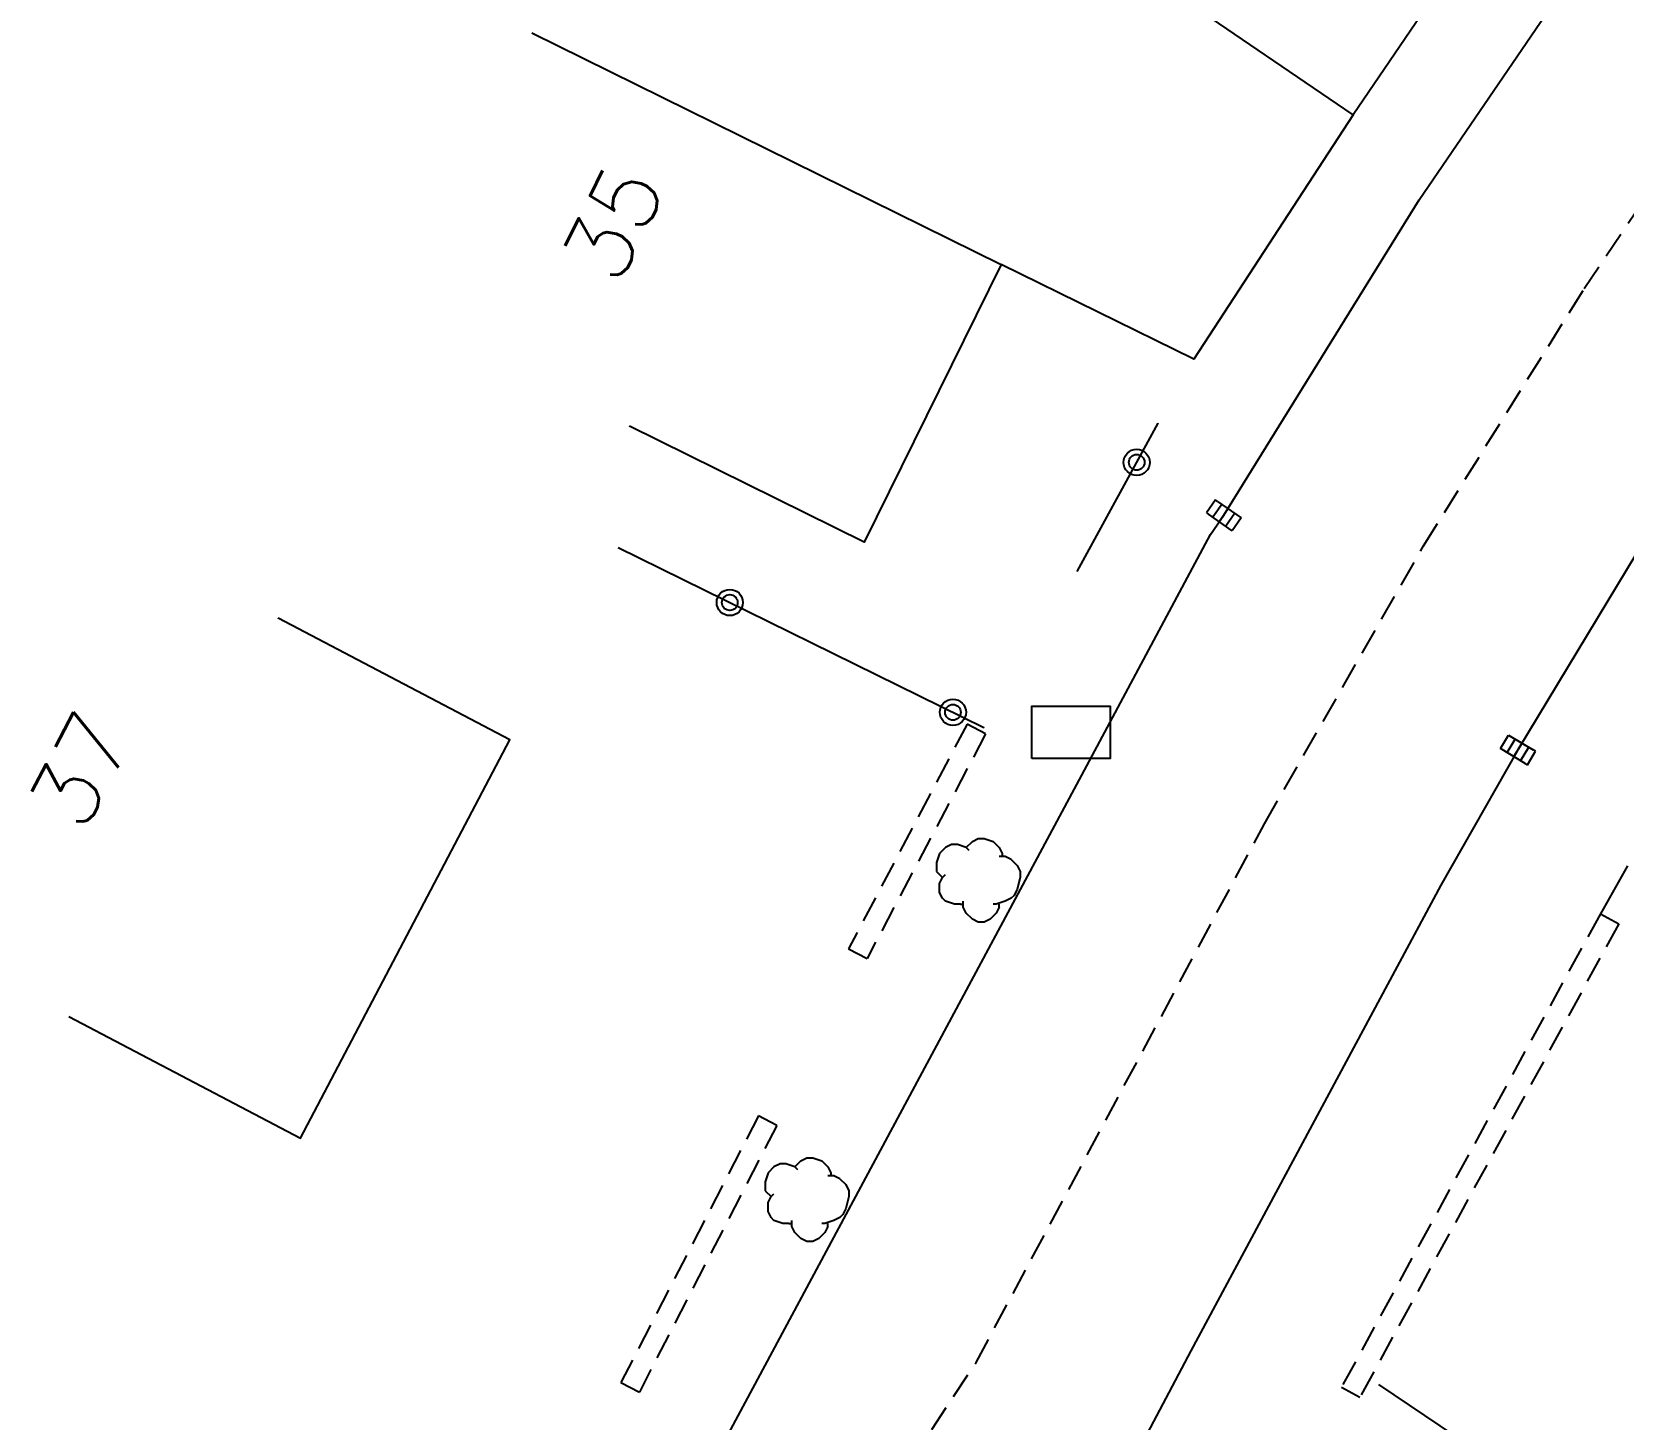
# Model space of a CAD drawing. Header units: millimetres. Extents: x 133000 to 134000, y 143000 to 144000.
# Drawn here: x 133099.66 to 133130.06, y 143470.99 to 143497.49 of the extents above; entities that cross this region are included whole.
import ezdxf
from ezdxf.enums import TextEntityAlignment as Align

# ---------------------------------------------------------------- set-up
doc = ezdxf.new("R2010")
doc.units = ezdxf.units.MM
doc.linetypes.add('DASHED', pattern=[0.75, 0.5, -0.25])
doc.layers.get('0').update_dxf_attribs({"linetype": 'CONTINUOUS'})
for name, color, linetype in [('W0001', 6, 'DASHED'), ('W0008', 7, 'CONTINUOUS'), ('W0100', 7, 'CONTINUOUS'), ('W0105', 7, 'CONTINUOUS'), ('W0112', 1, 'DASHED'), ('W0300', 7, 'CONTINUOUS'), ('W0322', 7, 'CONTINUOUS'), ('W0400', 7, 'CONTINUOUS'), ('W0991', 7, 'CONTINUOUS'), ('W1102', 7, 'CONTINUOUS'), ('W1471', 7, 'CONTINUOUS')]:
    doc.layers.add(name, color=color, linetype=linetype)
doc.styles.get("Standard").update_dxf_attribs({"font": 'romans.shx', "width": 0.85})

# ---------------------------------------------------------------- blocks, each defined once
blk = doc.blocks.new('T1471')
at = {"color": 0, "linetype": 'Continuous', "flags": 128}
blk.add_lwpolyline([(-0.75, -0.5), (-0.75, 0.5), (0.75, 0.5), (0.75, -0.5), (-0.75, -0.5)], dxfattribs=at)
blk = doc.blocks.new('T400')
for p, q in [((-0.15, 0.3), (0.15, 0.3)), ((-0.15, -0.25), (-0.15, 0.3)), ((-0.15, 0.15), (0.15, 0.15)), ((-0.15, 0), (0.15, 0)), ((0.15, 0.3), (0.15, -0.25)), ((-0.15, -0.15), (0.15, -0.15)), ((-0.15, -0.25), (-0.15, -0.3)), ((-0.15, -0.3), (0.15, -0.3)), ((0.15, -0.3), (0.15, -0.25))]:
    blk.add_line(p, q)
blk = doc.blocks.new('T300')
for p, q in [((-0.686, 0.629), (-0.8, 0.514)), ((-0.571, 0.686), (-0.686, 0.629)), ((-0.457, 0.686), (-0.571, 0.686)), ((-0.286, 0.629), (-0.457, 0.686)), ((-0.286, 0.629), (-0.171, 0.743)), ((-0.229, 0.571), (-0.286, 0.629)), ((-0.171, 0.743), (-0.057, 0.8)), ((-0.057, 0.8), (0.057, 0.8)), ((0.057, 0.8), (0.229, 0.743)), ((0.229, 0.743), (0.343, 0.629)), ((0.343, 0.629), (0.4, 0.514)), ((-0.8, 0.514), (-0.857, 0.343)), ((-0.857, 0.343), (-0.857, 0.171)), ((0.457, 0.457), (0.343, 0.457)), ((0.4, 0.514), (0.4, 0.457)), ((0.571, 0.4), (0.457, 0.457)), ((0.571, 0.4), (0.686, 0.286)), ((-0.857, 0.171), (-0.743, 0.057)), ((-0.8, -0.057), (-0.743, 0.057)), ((-0.743, 0.057), (-0.686, 0.114)), ((0.686, 0.286), (0.743, 0.171)), ((0.743, 0.057), (0.686, -0.171)), ((0.743, 0.171), (0.743, 0.057)), ((-0.8, -0.171), (-0.8, -0.057)), ((-0.8, -0.229), (-0.8, -0.171)), ((-0.743, -0.343), (-0.8, -0.229)), ((0.629, -0.286), (0.571, -0.343)), ((0.686, -0.171), (0.629, -0.286)), ((-0.686, -0.4), (-0.743, -0.343)), ((-0.514, -0.457), (-0.686, -0.4)), ((-0.4, -0.457), (-0.514, -0.457)), ((-0.4, -0.457), (-0.343, -0.457)), ((-0.343, -0.457), (-0.343, -0.4)), ((-0.343, -0.514), (-0.343, -0.457)), ((-0.286, -0.629), (-0.343, -0.514)), ((0.286, -0.457), (0.229, -0.457)), ((0.457, -0.4), (0.286, -0.457)), ((0.343, -0.514), (0.286, -0.629)), ((0.343, -0.514), (0.343, -0.457)), ((0.571, -0.343), (0.457, -0.4)), ((-0.171, -0.743), (-0.286, -0.629)), ((-0.057, -0.8), (-0.171, -0.743)), ((0.057, -0.8), (-0.057, -0.8)), ((0.171, -0.743), (0.057, -0.8)), ((0.229, -0.686), (0.171, -0.743)), ((0.286, -0.629), (0.229, -0.686))]:
    blk.add_line(p, q)
blk = doc.blocks.new('t322o')
at = {"color": 0, "linetype": 'Continuous'}
for radius in [0.25, 0.15]:
    blk.add_circle((0, 0), radius, dxfattribs=at)

msp = doc.modelspace()

# ---------------------------------------------------------------- linework, layer by layer
at = {"layer": 'W0001'}
msp.add_lwpolyline([(133111.534, 143462.052), (133113.54, 143465.792), (133117.696, 143472.072), (133123.208, 143482.365), (133126.246, 143487.671), (133129.316, 143492.589), (133135.32, 143501.494), (133147.404, 143519.248), (133157.582, 143534.184), (133160.422, 143540.286), (133168.369, 143552.074), (133169.961, 143554.179), (133172.778, 143557.626), (133175.368, 143559.968), (133178.34, 143561.918), (133181.278, 143562.732), (133192.008, 143564.852), (133212.772, 143568.781)], dxfattribs=at)
at = {"layer": 'W0008'}
for points in [[(133111.746, 143468.434), (133119.715, 143483.294), (133122.174, 143487.889), (133122.428, 143488.255), (133126.163, 143494.28), (133130.437, 143500.552), (133133.556, 143505.169), (133143.278, 143519.411), (133146.691, 143524.457), (133153.071, 143533.837), (133156.508, 143538.838), (133157.799, 143540.742), (133159.433, 143543.131), (133162.978, 143548.452), (133165.1, 143551.54), (133166.502, 143553.603), (133168.723, 143556.841), (133170.991, 143559.876), (133173.04, 143561.877), (133176.231, 143564.064), (133178.749, 143565.119), (133183.306, 143565.985), (133193.897, 143567.757), (133212.34, 143570.727)], [(133180.215, 143559.529), (133179.519, 143559.384), (133176.914, 143557.523), (133174.845, 143555.81), (133173.708, 143554.637), (133170.23, 143550.6), (133162.543, 143539.257), (133162.328, 143537.982), (133161.988, 143535.96), (133161.429, 143533.816), (133160.909, 143532.835), (133160.13, 143531.65), (133151.6, 143519.178), (133139.476, 143501.353), (133133.97, 143493.256), (133130.318, 143487.541), (133128.048, 143483.774), (133126.572, 143481.193), (133121.801, 143472.296), (133116.374, 143462.025), (133115.602, 143460.551), (133115.452, 143460.266)]]:
    msp.add_lwpolyline(points, dxfattribs=at)
at = {"layer": 'W0100'}
for points in [[(133127.882, 143500.284), (133124.903, 143495.905), (133121.858, 143491.234), (133118.178, 143493.047), (133115.561, 143487.743), (133111.077, 143489.955), (133111.077, 143489.955), (133111.077, 143489.955), (133111.077, 143489.955), (133111.077, 143489.955), (133111.077, 143489.955), (133111.077, 143489.955), (133111.077, 143489.955), (133111.077, 143489.955), (133111.077, 143489.955), (133111.077, 143489.955), (133111.077, 143489.955), (133111.077, 143489.955), (133111.077, 143489.955), (133111.077, 143489.955), (133111.077, 143489.955), (133111.077, 143489.955), (133111.077, 143489.955), (133111.077, 143489.955), (133111.077, 143489.955), (133111.077, 143489.955), (133111.077, 143489.955), (133111.077, 143489.955), (133111.077, 143489.955), (133111.077, 143489.955), (133111.077, 143489.955), (133111.077, 143489.955), (133111.077, 143489.955), (133111.077, 143489.955), (133111.077, 143489.955), (133111.077, 143489.955), (133111.077, 143489.955), (133111.077, 143489.955), (133111.077, 143489.955), (133111.077, 143489.955), (133111.077, 143489.955), (133111.077, 143489.955), (133111.077, 143489.955), (133111.077, 143489.955), (133111.077, 143489.955), (133111.077, 143489.955), (133111.077, 143489.955), (133111.077, 143489.955), (133111.077, 143489.955), (133111.077, 143489.955), (133111.077, 143489.955), (133111.077, 143489.955), (133111.077, 143489.955), (133111.077, 143489.955), (133111.077, 143489.955), (133111.077, 143489.955), (133111.077, 143489.955), (133111.077, 143489.955), (133111.077, 143489.955), (133111.077, 143489.955), (133111.077, 143489.955), (133111.077, 143489.955), (133111.077, 143489.955), (133111.077, 143489.955), (133111.077, 143489.955), (133111.077, 143489.955), (133111.077, 143489.955), (133111.077, 143489.955), (133111.077, 143489.955), (133111.077, 143489.955), (133111.077, 143489.955), (133111.077, 143489.955), (133111.077, 143489.955), (133111.077, 143489.955), (133111.077, 143489.955), (133111.077, 143489.955), (133111.077, 143489.955), (133111.077, 143489.955), (133111.077, 143489.955), (133111.077, 143489.955), (133111.077, 143489.955), (133111.077, 143489.955), (133111.077, 143489.955), (133111.077, 143489.955), (133111.077, 143489.955), (133111.077, 143489.955), (133111.077, 143489.955), (133111.077, 143489.955), (133111.077, 143489.955), (133111.077, 143489.955), (133111.077, 143489.955), (133111.077, 143489.955), (133111.077, 143489.955), (133111.077, 143489.955), (133111.077, 143489.955), (133111.077, 143489.955), (133111.077, 143489.955), (133111.077, 143489.955), (133111.077, 143489.955), (133111.077, 143489.955), (133111.077, 143489.955), (133111.077, 143489.955), (133111.077, 143489.955), (133111.077, 143489.955), (133111.077, 143489.955), (133111.077, 143489.955), (133111.077, 143489.955), (133111.077, 143489.955), (133111.077, 143489.955), (133111.077, 143489.955), (133111.077, 143489.955), (133111.077, 143489.955), (133111.077, 143489.955), (133111.077, 143489.955), (133111.077, 143489.955), (133111.077, 143489.955), (133111.077, 143489.955)], [(133100.365, 143478.684), (133104.79, 143476.356), (133108.792, 143483.965), (133104.367, 143486.293), (133104.367, 143486.293), (133104.367, 143486.293), (133104.367, 143486.293), (133104.367, 143486.293), (133104.367, 143486.293), (133104.367, 143486.293), (133104.367, 143486.293), (133104.367, 143486.293), (133104.367, 143486.293), (133104.367, 143486.293), (133104.367, 143486.293), (133104.367, 143486.293), (133104.367, 143486.293), (133104.367, 143486.293), (133104.367, 143486.293), (133104.367, 143486.293), (133104.367, 143486.293), (133104.367, 143486.293), (133104.367, 143486.293), (133104.367, 143486.293), (133104.367, 143486.293), (133104.367, 143486.293), (133104.367, 143486.293), (133104.367, 143486.293), (133104.367, 143486.293), (133104.367, 143486.293), (133104.367, 143486.293), (133104.367, 143486.293), (133104.367, 143486.293), (133104.367, 143486.293), (133104.367, 143486.293), (133104.367, 143486.293), (133104.367, 143486.293), (133104.367, 143486.293), (133104.367, 143486.293), (133104.367, 143486.293), (133104.367, 143486.293), (133104.367, 143486.293), (133104.367, 143486.293), (133104.367, 143486.293), (133104.367, 143486.293), (133104.367, 143486.293), (133104.367, 143486.293), (133104.367, 143486.293), (133104.367, 143486.293), (133104.367, 143486.293), (133104.367, 143486.293), (133104.367, 143486.293), (133104.367, 143486.293), (133104.367, 143486.293), (133104.367, 143486.293), (133104.367, 143486.293), (133104.367, 143486.293), (133104.367, 143486.293), (133104.367, 143486.293), (133104.367, 143486.293), (133104.367, 143486.293), (133104.367, 143486.293), (133104.367, 143486.293), (133104.367, 143486.293), (133104.367, 143486.293), (133104.367, 143486.293), (133104.367, 143486.293), (133104.367, 143486.293), (133104.367, 143486.293), (133104.367, 143486.293), (133104.367, 143486.293), (133104.367, 143486.293), (133104.367, 143486.293), (133104.367, 143486.293), (133104.367, 143486.293), (133104.367, 143486.293), (133104.367, 143486.293), (133104.367, 143486.293), (133104.367, 143486.293), (133104.367, 143486.293), (133104.367, 143486.293), (133104.367, 143486.293), (133104.367, 143486.293), (133104.367, 143486.293), (133104.367, 143486.293), (133104.367, 143486.293), (133104.367, 143486.293), (133104.367, 143486.293), (133104.367, 143486.293), (133104.367, 143486.293), (133104.367, 143486.293), (133104.367, 143486.293), (133104.367, 143486.293), (133104.367, 143486.293), (133104.367, 143486.293), (133104.367, 143486.293), (133104.367, 143486.293), (133104.367, 143486.293), (133104.367, 143486.293), (133104.367, 143486.293), (133104.367, 143486.293), (133104.367, 143486.293), (133104.367, 143486.293), (133104.367, 143486.293), (133104.367, 143486.293), (133104.367, 143486.293), (133104.367, 143486.293), (133104.367, 143486.293), (133104.367, 143486.293), (133104.367, 143486.293), (133104.367, 143486.293), (133104.367, 143486.293), (133104.367, 143486.293), (133104.367, 143486.293), (133104.367, 143486.293), (133104.367, 143486.293), (133104.367, 143486.293), (133104.367, 143486.293), (133104.367, 143486.293), (133104.367, 143486.293)]]:
    msp.add_lwpolyline(points, dxfattribs=at)
at = {"layer": 'W0105'}
msp.add_line((133130.143, 143481.56), (133129.622, 143480.643), dxfattribs=at)
at = {"layer": 'W0112'}
for points in [[(133117.879, 143484.079), (133117.525, 143484.266), (133115.259, 143479.976), (133115.613, 143479.789), (133115.613, 143479.789), (133115.613, 143479.789), (133115.613, 143479.789), (133115.613, 143479.789), (133115.613, 143479.789), (133115.613, 143479.789), (133115.613, 143479.789), (133115.613, 143479.789), (133115.613, 143479.789), (133115.613, 143479.789), (133115.613, 143479.789), (133115.613, 143479.789), (133115.613, 143479.789), (133115.613, 143479.789), (133115.613, 143479.789), (133115.613, 143479.789), (133115.613, 143479.789), (133115.613, 143479.789), (133115.613, 143479.789), (133115.613, 143479.789), (133115.613, 143479.789), (133115.613, 143479.789), (133115.613, 143479.789), (133115.613, 143479.789), (133115.613, 143479.789), (133115.613, 143479.789), (133115.613, 143479.789), (133115.613, 143479.789), (133115.613, 143479.789), (133115.613, 143479.789), (133115.613, 143479.789), (133115.613, 143479.789), (133115.613, 143479.789), (133115.613, 143479.789), (133115.613, 143479.789), (133115.613, 143479.789), (133115.613, 143479.789), (133115.613, 143479.789), (133115.613, 143479.789), (133115.613, 143479.789), (133115.613, 143479.789), (133115.613, 143479.789), (133115.613, 143479.789), (133115.613, 143479.789), (133115.613, 143479.789), (133115.613, 143479.789), (133115.613, 143479.789), (133115.613, 143479.789), (133115.613, 143479.789), (133115.613, 143479.789), (133115.613, 143479.789), (133115.613, 143479.789), (133115.613, 143479.789), (133115.613, 143479.789), (133115.613, 143479.789), (133115.613, 143479.789), (133115.613, 143479.789), (133115.613, 143479.789), (133115.613, 143479.789), (133115.613, 143479.789), (133115.613, 143479.789), (133115.613, 143479.789), (133115.613, 143479.789), (133115.613, 143479.789), (133115.613, 143479.789), (133115.613, 143479.789), (133115.613, 143479.789), (133115.613, 143479.789), (133115.613, 143479.789), (133115.613, 143479.789), (133115.613, 143479.789), (133115.613, 143479.789), (133115.613, 143479.789), (133115.613, 143479.789), (133115.613, 143479.789), (133115.613, 143479.789), (133115.613, 143479.789), (133115.613, 143479.789), (133115.613, 143479.789), (133115.613, 143479.789), (133115.613, 143479.789), (133115.613, 143479.789), (133115.613, 143479.789), (133115.613, 143479.789), (133115.613, 143479.789), (133115.613, 143479.789), (133115.613, 143479.789), (133115.613, 143479.789), (133115.613, 143479.789), (133115.613, 143479.789), (133115.613, 143479.789), (133115.613, 143479.789), (133115.613, 143479.789), (133115.613, 143479.789), (133115.613, 143479.789), (133115.613, 143479.789), (133115.613, 143479.789), (133115.613, 143479.789), (133115.613, 143479.789), (133115.613, 143479.789), (133115.613, 143479.789), (133115.613, 143479.789), (133115.613, 143479.789), (133115.613, 143479.789), (133115.613, 143479.789), (133115.613, 143479.789), (133115.613, 143479.789), (133115.613, 143479.789), (133115.613, 143479.789), (133115.613, 143479.789), (133115.613, 143479.789), (133115.613, 143479.789), (133115.613, 143479.789), (133115.613, 143479.789), (133115.613, 143479.789), (133115.613, 143479.789)], [(133117.879, 143484.079), (133115.613, 143479.789), (133115.613, 143479.789), (133115.613, 143479.789), (133115.613, 143479.789), (133115.613, 143479.789), (133115.613, 143479.789), (133115.613, 143479.789), (133115.613, 143479.789), (133115.613, 143479.789), (133115.613, 143479.789), (133115.613, 143479.789), (133115.613, 143479.789), (133115.613, 143479.789), (133115.613, 143479.789), (133115.613, 143479.789), (133115.613, 143479.789), (133115.613, 143479.789), (133115.613, 143479.789), (133115.613, 143479.789), (133115.613, 143479.789), (133115.613, 143479.789), (133115.613, 143479.789), (133115.613, 143479.789), (133115.613, 143479.789), (133115.613, 143479.789), (133115.613, 143479.789), (133115.613, 143479.789), (133115.613, 143479.789), (133115.613, 143479.789), (133115.613, 143479.789), (133115.613, 143479.789), (133115.613, 143479.789), (133115.613, 143479.789), (133115.613, 143479.789), (133115.613, 143479.789), (133115.613, 143479.789), (133115.613, 143479.789), (133115.613, 143479.789), (133115.613, 143479.789), (133115.613, 143479.789), (133115.613, 143479.789), (133115.613, 143479.789), (133115.613, 143479.789), (133115.613, 143479.789), (133115.613, 143479.789), (133115.613, 143479.789), (133115.613, 143479.789), (133115.613, 143479.789), (133115.613, 143479.789), (133115.613, 143479.789), (133115.613, 143479.789), (133115.613, 143479.789), (133115.613, 143479.789), (133115.613, 143479.789), (133115.613, 143479.789), (133115.613, 143479.789), (133115.613, 143479.789), (133115.613, 143479.789), (133115.613, 143479.789), (133115.613, 143479.789), (133115.613, 143479.789), (133115.613, 143479.789), (133115.613, 143479.789), (133115.613, 143479.789), (133115.613, 143479.789), (133115.613, 143479.789), (133115.613, 143479.789), (133115.613, 143479.789), (133115.613, 143479.789), (133115.613, 143479.789), (133115.613, 143479.789), (133115.613, 143479.789), (133115.613, 143479.789), (133115.613, 143479.789), (133115.613, 143479.789), (133115.613, 143479.789), (133115.613, 143479.789), (133115.613, 143479.789), (133115.613, 143479.789), (133115.613, 143479.789), (133115.613, 143479.789), (133115.613, 143479.789), (133115.613, 143479.789), (133115.613, 143479.789), (133115.613, 143479.789), (133115.613, 143479.789), (133115.613, 143479.789), (133115.613, 143479.789), (133115.613, 143479.789), (133115.613, 143479.789), (133115.613, 143479.789), (133115.613, 143479.789), (133115.613, 143479.789), (133115.613, 143479.789), (133115.613, 143479.789), (133115.613, 143479.789), (133115.613, 143479.789), (133115.613, 143479.789), (133115.613, 143479.789), (133115.613, 143479.789), (133115.613, 143479.789), (133115.613, 143479.789), (133115.613, 143479.789), (133115.613, 143479.789), (133115.613, 143479.789), (133115.613, 143479.789), (133115.613, 143479.789), (133115.613, 143479.789), (133115.613, 143479.789), (133115.613, 143479.789), (133115.613, 143479.789), (133115.613, 143479.789), (133115.613, 143479.789), (133115.613, 143479.789), (133115.613, 143479.789), (133115.613, 143479.789), (133115.613, 143479.789), (133115.613, 143479.789), (133115.613, 143479.789)], [(133129.622, 143480.643), (133124.674, 143471.598), (133124.674, 143471.598), (133124.674, 143471.598), (133124.674, 143471.598), (133124.674, 143471.598), (133124.674, 143471.598), (133124.674, 143471.598), (133124.674, 143471.598), (133124.674, 143471.598), (133124.674, 143471.598), (133124.674, 143471.598), (133124.674, 143471.598), (133124.674, 143471.598), (133124.674, 143471.598), (133124.674, 143471.598), (133124.674, 143471.598), (133124.674, 143471.598), (133124.674, 143471.598), (133124.674, 143471.598), (133124.674, 143471.598), (133124.674, 143471.598), (133124.674, 143471.598), (133124.674, 143471.598), (133124.674, 143471.598), (133124.674, 143471.598), (133124.674, 143471.598), (133124.674, 143471.598), (133124.674, 143471.598), (133124.674, 143471.598), (133124.674, 143471.598), (133124.674, 143471.598), (133124.674, 143471.598), (133124.674, 143471.598), (133124.674, 143471.598), (133124.674, 143471.598), (133124.674, 143471.598), (133124.674, 143471.598), (133124.674, 143471.598), (133124.674, 143471.598), (133124.674, 143471.598), (133124.674, 143471.598), (133124.674, 143471.598), (133124.674, 143471.598), (133124.674, 143471.598), (133124.674, 143471.598), (133124.674, 143471.598), (133124.674, 143471.598), (133124.674, 143471.598), (133124.674, 143471.598), (133124.674, 143471.598), (133124.674, 143471.598), (133124.674, 143471.598), (133124.674, 143471.598), (133124.674, 143471.598), (133124.674, 143471.598), (133124.674, 143471.598), (133124.674, 143471.598), (133124.674, 143471.598), (133124.674, 143471.598), (133124.674, 143471.598), (133124.674, 143471.598), (133124.674, 143471.598), (133124.674, 143471.598), (133124.674, 143471.598), (133124.674, 143471.598), (133124.674, 143471.598), (133124.674, 143471.598), (133124.674, 143471.598), (133124.674, 143471.598), (133124.674, 143471.598), (133124.674, 143471.598), (133124.674, 143471.598), (133124.674, 143471.598), (133124.674, 143471.598), (133124.674, 143471.598), (133124.674, 143471.598), (133124.674, 143471.598), (133124.674, 143471.598), (133124.674, 143471.598), (133124.674, 143471.598), (133124.674, 143471.598), (133124.674, 143471.598), (133124.674, 143471.598), (133124.674, 143471.598), (133124.674, 143471.598), (133124.674, 143471.598), (133124.674, 143471.598), (133124.674, 143471.598), (133124.674, 143471.598), (133124.674, 143471.598), (133124.674, 143471.598), (133124.674, 143471.598), (133124.674, 143471.598), (133124.674, 143471.598), (133124.674, 143471.598), (133124.674, 143471.598), (133124.674, 143471.598), (133124.674, 143471.598), (133124.674, 143471.598), (133124.674, 143471.598), (133124.674, 143471.598), (133124.674, 143471.598), (133124.674, 143471.598), (133124.674, 143471.598), (133124.674, 143471.598), (133124.674, 143471.598), (133124.674, 143471.598), (133124.674, 143471.598), (133124.674, 143471.598), (133124.674, 143471.598), (133124.674, 143471.598), (133124.674, 143471.598), (133124.674, 143471.598), (133124.674, 143471.598), (133124.674, 143471.598), (133124.674, 143471.598), (133124.674, 143471.598), (133124.674, 143471.598), (133124.674, 143471.598)], [(133129.622, 143480.643), (133129.973, 143480.451), (133125.025, 143471.406), (133124.674, 143471.598), (133124.674, 143471.598), (133124.674, 143471.598), (133124.674, 143471.598), (133124.674, 143471.598), (133124.674, 143471.598), (133124.674, 143471.598), (133124.674, 143471.598), (133124.674, 143471.598), (133124.674, 143471.598), (133124.674, 143471.598), (133124.674, 143471.598), (133124.674, 143471.598), (133124.674, 143471.598), (133124.674, 143471.598), (133124.674, 143471.598), (133124.674, 143471.598), (133124.674, 143471.598), (133124.674, 143471.598), (133124.674, 143471.598), (133124.674, 143471.598), (133124.674, 143471.598), (133124.674, 143471.598), (133124.674, 143471.598), (133124.674, 143471.598), (133124.674, 143471.598), (133124.674, 143471.598), (133124.674, 143471.598), (133124.674, 143471.598), (133124.674, 143471.598), (133124.674, 143471.598), (133124.674, 143471.598), (133124.674, 143471.598), (133124.674, 143471.598), (133124.674, 143471.598), (133124.674, 143471.598), (133124.674, 143471.598), (133124.674, 143471.598), (133124.674, 143471.598), (133124.674, 143471.598), (133124.674, 143471.598), (133124.674, 143471.598), (133124.674, 143471.598), (133124.674, 143471.598), (133124.674, 143471.598), (133124.674, 143471.598), (133124.674, 143471.598), (133124.674, 143471.598), (133124.674, 143471.598), (133124.674, 143471.598), (133124.674, 143471.598), (133124.674, 143471.598), (133124.674, 143471.598), (133124.674, 143471.598), (133124.674, 143471.598), (133124.674, 143471.598), (133124.674, 143471.598), (133124.674, 143471.598), (133124.674, 143471.598), (133124.674, 143471.598), (133124.674, 143471.598), (133124.674, 143471.598), (133124.674, 143471.598), (133124.674, 143471.598), (133124.674, 143471.598), (133124.674, 143471.598), (133124.674, 143471.598), (133124.674, 143471.598), (133124.674, 143471.598), (133124.674, 143471.598), (133124.674, 143471.598), (133124.674, 143471.598), (133124.674, 143471.598), (133124.674, 143471.598), (133124.674, 143471.598), (133124.674, 143471.598), (133124.674, 143471.598), (133124.674, 143471.598), (133124.674, 143471.598), (133124.674, 143471.598), (133124.674, 143471.598), (133124.674, 143471.598), (133124.674, 143471.598), (133124.674, 143471.598), (133124.674, 143471.598), (133124.674, 143471.598), (133124.674, 143471.598), (133124.674, 143471.598), (133124.674, 143471.598), (133124.674, 143471.598), (133124.674, 143471.598), (133124.674, 143471.598), (133124.674, 143471.598), (133124.674, 143471.598), (133124.674, 143471.598), (133124.674, 143471.598), (133124.674, 143471.598), (133124.674, 143471.598), (133124.674, 143471.598), (133124.674, 143471.598), (133124.674, 143471.598), (133124.674, 143471.598), (133124.674, 143471.598), (133124.674, 143471.598), (133124.674, 143471.598), (133124.674, 143471.598), (133124.674, 143471.598), (133124.674, 143471.598), (133124.674, 143471.598), (133124.674, 143471.598), (133124.674, 143471.598), (133124.674, 143471.598), (133124.674, 143471.598), (133124.674, 143471.598), (133124.674, 143471.598), (133124.674, 143471.598), (133124.674, 143471.598)], [(133113.893, 143476.603), (133113.538, 143476.786), (133110.909, 143471.69), (133111.264, 143471.507), (133111.264, 143471.507), (133111.264, 143471.507), (133111.264, 143471.507), (133111.264, 143471.507), (133111.264, 143471.507), (133111.264, 143471.507), (133111.264, 143471.507), (133111.264, 143471.507), (133111.264, 143471.507), (133111.264, 143471.507), (133111.264, 143471.507), (133111.264, 143471.507), (133111.264, 143471.507), (133111.264, 143471.507), (133111.264, 143471.507), (133111.264, 143471.507), (133111.264, 143471.507), (133111.264, 143471.507), (133111.264, 143471.507), (133111.264, 143471.507), (133111.264, 143471.507), (133111.264, 143471.507), (133111.264, 143471.507), (133111.264, 143471.507), (133111.264, 143471.507), (133111.264, 143471.507), (133111.264, 143471.507), (133111.264, 143471.507), (133111.264, 143471.507), (133111.264, 143471.507), (133111.264, 143471.507), (133111.264, 143471.507), (133111.264, 143471.507), (133111.264, 143471.507), (133111.264, 143471.507), (133111.264, 143471.507), (133111.264, 143471.507), (133111.264, 143471.507), (133111.264, 143471.507), (133111.264, 143471.507), (133111.264, 143471.507), (133111.264, 143471.507), (133111.264, 143471.507), (133111.264, 143471.507), (133111.264, 143471.507), (133111.264, 143471.507), (133111.264, 143471.507), (133111.264, 143471.507), (133111.264, 143471.507), (133111.264, 143471.507), (133111.264, 143471.507), (133111.264, 143471.507), (133111.264, 143471.507), (133111.264, 143471.507), (133111.264, 143471.507), (133111.264, 143471.507), (133111.264, 143471.507), (133111.264, 143471.507), (133111.264, 143471.507), (133111.264, 143471.507), (133111.264, 143471.507), (133111.264, 143471.507), (133111.264, 143471.507), (133111.264, 143471.507), (133111.264, 143471.507), (133111.264, 143471.507), (133111.264, 143471.507), (133111.264, 143471.507), (133111.264, 143471.507), (133111.264, 143471.507), (133111.264, 143471.507), (133111.264, 143471.507), (133111.264, 143471.507), (133111.264, 143471.507), (133111.264, 143471.507), (133111.264, 143471.507), (133111.264, 143471.507), (133111.264, 143471.507), (133111.264, 143471.507), (133111.264, 143471.507), (133111.264, 143471.507), (133111.264, 143471.507), (133111.264, 143471.507), (133111.264, 143471.507), (133111.264, 143471.507), (133111.264, 143471.507), (133111.264, 143471.507), (133111.264, 143471.507), (133111.264, 143471.507), (133111.264, 143471.507), (133111.264, 143471.507), (133111.264, 143471.507), (133111.264, 143471.507), (133111.264, 143471.507), (133111.264, 143471.507), (133111.264, 143471.507), (133111.264, 143471.507), (133111.264, 143471.507), (133111.264, 143471.507), (133111.264, 143471.507), (133111.264, 143471.507), (133111.264, 143471.507), (133111.264, 143471.507), (133111.264, 143471.507), (133111.264, 143471.507), (133111.264, 143471.507), (133111.264, 143471.507), (133111.264, 143471.507), (133111.264, 143471.507), (133111.264, 143471.507), (133111.264, 143471.507), (133111.264, 143471.507), (133111.264, 143471.507), (133111.264, 143471.507), (133111.264, 143471.507), (133111.264, 143471.507)], [(133113.893, 143476.603), (133111.264, 143471.507), (133111.264, 143471.507), (133111.264, 143471.507), (133111.264, 143471.507), (133111.264, 143471.507), (133111.264, 143471.507), (133111.264, 143471.507), (133111.264, 143471.507), (133111.264, 143471.507), (133111.264, 143471.507), (133111.264, 143471.507), (133111.264, 143471.507), (133111.264, 143471.507), (133111.264, 143471.507), (133111.264, 143471.507), (133111.264, 143471.507), (133111.264, 143471.507), (133111.264, 143471.507), (133111.264, 143471.507), (133111.264, 143471.507), (133111.264, 143471.507), (133111.264, 143471.507), (133111.264, 143471.507), (133111.264, 143471.507), (133111.264, 143471.507), (133111.264, 143471.507), (133111.264, 143471.507), (133111.264, 143471.507), (133111.264, 143471.507), (133111.264, 143471.507), (133111.264, 143471.507), (133111.264, 143471.507), (133111.264, 143471.507), (133111.264, 143471.507), (133111.264, 143471.507), (133111.264, 143471.507), (133111.264, 143471.507), (133111.264, 143471.507), (133111.264, 143471.507), (133111.264, 143471.507), (133111.264, 143471.507), (133111.264, 143471.507), (133111.264, 143471.507), (133111.264, 143471.507), (133111.264, 143471.507), (133111.264, 143471.507), (133111.264, 143471.507), (133111.264, 143471.507), (133111.264, 143471.507), (133111.264, 143471.507), (133111.264, 143471.507), (133111.264, 143471.507), (133111.264, 143471.507), (133111.264, 143471.507), (133111.264, 143471.507), (133111.264, 143471.507), (133111.264, 143471.507), (133111.264, 143471.507), (133111.264, 143471.507), (133111.264, 143471.507), (133111.264, 143471.507), (133111.264, 143471.507), (133111.264, 143471.507), (133111.264, 143471.507), (133111.264, 143471.507), (133111.264, 143471.507), (133111.264, 143471.507), (133111.264, 143471.507), (133111.264, 143471.507), (133111.264, 143471.507), (133111.264, 143471.507), (133111.264, 143471.507), (133111.264, 143471.507), (133111.264, 143471.507), (133111.264, 143471.507), (133111.264, 143471.507), (133111.264, 143471.507), (133111.264, 143471.507), (133111.264, 143471.507), (133111.264, 143471.507), (133111.264, 143471.507), (133111.264, 143471.507), (133111.264, 143471.507), (133111.264, 143471.507), (133111.264, 143471.507), (133111.264, 143471.507), (133111.264, 143471.507), (133111.264, 143471.507), (133111.264, 143471.507), (133111.264, 143471.507), (133111.264, 143471.507), (133111.264, 143471.507), (133111.264, 143471.507), (133111.264, 143471.507), (133111.264, 143471.507), (133111.264, 143471.507), (133111.264, 143471.507), (133111.264, 143471.507), (133111.264, 143471.507), (133111.264, 143471.507), (133111.264, 143471.507), (133111.264, 143471.507), (133111.264, 143471.507), (133111.264, 143471.507), (133111.264, 143471.507), (133111.264, 143471.507), (133111.264, 143471.507), (133111.264, 143471.507), (133111.264, 143471.507), (133111.264, 143471.507), (133111.264, 143471.507), (133111.264, 143471.507), (133111.264, 143471.507), (133111.264, 143471.507), (133111.264, 143471.507), (133111.264, 143471.507), (133111.264, 143471.507), (133111.264, 143471.507), (133111.264, 143471.507)]]:
    msp.add_lwpolyline(points, dxfattribs=at)
at = {"layer": 'W0322'}
for points in [[(133119.628, 143487.181), (133121.172, 143490.012), (133121.172, 143490.012), (133121.172, 143490.012), (133121.172, 143490.012), (133121.172, 143490.012), (133121.172, 143490.012), (133121.172, 143490.012), (133121.172, 143490.012), (133121.172, 143490.012), (133121.172, 143490.012), (133121.172, 143490.012), (133121.172, 143490.012), (133121.172, 143490.012), (133121.172, 143490.012), (133121.172, 143490.012), (133121.172, 143490.012), (133121.172, 143490.012), (133121.172, 143490.012), (133121.172, 143490.012), (133121.172, 143490.012), (133121.172, 143490.012), (133121.172, 143490.012), (133121.172, 143490.012), (133121.172, 143490.012), (133121.172, 143490.012), (133121.172, 143490.012), (133121.172, 143490.012), (133121.172, 143490.012), (133121.172, 143490.012), (133121.172, 143490.012), (133121.172, 143490.012), (133121.172, 143490.012), (133121.172, 143490.012), (133121.172, 143490.012), (133121.172, 143490.012), (133121.172, 143490.012), (133121.172, 143490.012), (133121.172, 143490.012), (133121.172, 143490.012), (133121.172, 143490.012), (133121.172, 143490.012), (133121.172, 143490.012), (133121.172, 143490.012), (133121.172, 143490.012), (133121.172, 143490.012), (133121.172, 143490.012), (133121.172, 143490.012), (133121.172, 143490.012), (133121.172, 143490.012), (133121.172, 143490.012), (133121.172, 143490.012), (133121.172, 143490.012), (133121.172, 143490.012), (133121.172, 143490.012), (133121.172, 143490.012), (133121.172, 143490.012), (133121.172, 143490.012), (133121.172, 143490.012), (133121.172, 143490.012), (133121.172, 143490.012), (133121.172, 143490.012), (133121.172, 143490.012), (133121.172, 143490.012), (133121.172, 143490.012), (133121.172, 143490.012), (133121.172, 143490.012), (133121.172, 143490.012), (133121.172, 143490.012), (133121.172, 143490.012), (133121.172, 143490.012), (133121.172, 143490.012), (133121.172, 143490.012), (133121.172, 143490.012), (133121.172, 143490.012), (133121.172, 143490.012), (133121.172, 143490.012), (133121.172, 143490.012), (133121.172, 143490.012), (133121.172, 143490.012), (133121.172, 143490.012), (133121.172, 143490.012), (133121.172, 143490.012), (133121.172, 143490.012), (133121.172, 143490.012), (133121.172, 143490.012), (133121.172, 143490.012), (133121.172, 143490.012), (133121.172, 143490.012), (133121.172, 143490.012), (133121.172, 143490.012), (133121.172, 143490.012), (133121.172, 143490.012), (133121.172, 143490.012), (133121.172, 143490.012), (133121.172, 143490.012), (133121.172, 143490.012), (133121.172, 143490.012), (133121.172, 143490.012), (133121.172, 143490.012), (133121.172, 143490.012)], [(133121.172, 143490.012), (133121.172, 143490.012), (133121.172, 143490.012), (133121.172, 143490.012), (133121.172, 143490.012), (133121.172, 143490.012), (133121.172, 143490.012), (133121.172, 143490.012), (133121.172, 143490.012), (133121.172, 143490.012), (133121.172, 143490.012), (133121.172, 143490.012), (133121.172, 143490.012), (133121.172, 143490.012), (133121.172, 143490.012), (133121.172, 143490.012), (133121.172, 143490.012), (133121.172, 143490.012), (133121.172, 143490.012), (133121.172, 143490.012)], [(133110.861, 143487.637), (133117.844, 143484.202), (133117.844, 143484.202), (133117.844, 143484.202), (133117.844, 143484.202), (133117.844, 143484.202), (133117.844, 143484.202), (133117.844, 143484.202), (133117.844, 143484.202), (133117.844, 143484.202), (133117.844, 143484.202), (133117.844, 143484.202), (133117.844, 143484.202), (133117.844, 143484.202), (133117.844, 143484.202), (133117.844, 143484.202), (133117.844, 143484.202), (133117.844, 143484.202), (133117.844, 143484.202), (133117.844, 143484.202), (133117.844, 143484.202), (133117.844, 143484.202), (133117.844, 143484.202), (133117.844, 143484.202), (133117.844, 143484.202), (133117.844, 143484.202), (133117.844, 143484.202), (133117.844, 143484.202), (133117.844, 143484.202), (133117.844, 143484.202), (133117.844, 143484.202), (133117.844, 143484.202), (133117.844, 143484.202), (133117.844, 143484.202), (133117.844, 143484.202), (133117.844, 143484.202), (133117.844, 143484.202), (133117.844, 143484.202), (133117.844, 143484.202), (133117.844, 143484.202), (133117.844, 143484.202), (133117.844, 143484.202), (133117.844, 143484.202), (133117.844, 143484.202), (133117.844, 143484.202), (133117.844, 143484.202), (133117.844, 143484.202), (133117.844, 143484.202), (133117.844, 143484.202), (133117.844, 143484.202), (133117.844, 143484.202), (133117.844, 143484.202), (133117.844, 143484.202), (133117.844, 143484.202), (133117.844, 143484.202), (133117.844, 143484.202), (133117.844, 143484.202), (133117.844, 143484.202), (133117.844, 143484.202), (133117.844, 143484.202), (133117.844, 143484.202), (133117.844, 143484.202), (133117.844, 143484.202), (133117.844, 143484.202), (133117.844, 143484.202), (133117.844, 143484.202), (133117.844, 143484.202), (133117.844, 143484.202), (133117.844, 143484.202), (133117.844, 143484.202), (133117.844, 143484.202), (133117.844, 143484.202), (133117.844, 143484.202), (133117.844, 143484.202), (133117.844, 143484.202), (133117.844, 143484.202), (133117.844, 143484.202), (133117.844, 143484.202), (133117.844, 143484.202), (133117.844, 143484.202), (133117.844, 143484.202), (133117.844, 143484.202), (133117.844, 143484.202), (133117.844, 143484.202), (133117.844, 143484.202), (133117.844, 143484.202), (133117.844, 143484.202), (133117.844, 143484.202), (133117.844, 143484.202), (133117.844, 143484.202), (133117.844, 143484.202), (133117.844, 143484.202), (133117.844, 143484.202), (133117.844, 143484.202), (133117.844, 143484.202), (133117.844, 143484.202), (133117.844, 143484.202), (133117.844, 143484.202), (133117.844, 143484.202), (133117.844, 143484.202), (133117.844, 143484.202)], [(133117.844, 143484.202), (133117.844, 143484.202), (133117.844, 143484.202), (133117.844, 143484.202), (133117.844, 143484.202), (133117.844, 143484.202), (133117.844, 143484.202), (133117.844, 143484.202), (133117.844, 143484.202), (133117.844, 143484.202), (133117.844, 143484.202), (133117.844, 143484.202), (133117.844, 143484.202), (133117.844, 143484.202), (133117.844, 143484.202), (133117.844, 143484.202), (133117.844, 143484.202), (133117.844, 143484.202), (133117.844, 143484.202), (133117.844, 143484.202)], [(133129.475, 143468.902), (133129.475, 143468.902), (133129.475, 143468.902), (133129.475, 143468.902), (133129.475, 143468.902), (133129.475, 143468.902), (133129.475, 143468.902), (133129.475, 143468.902), (133129.475, 143468.902), (133129.475, 143468.902), (133129.475, 143468.902), (133129.475, 143468.902), (133129.475, 143468.902), (133129.475, 143468.902), (133129.475, 143468.902), (133129.475, 143468.902), (133129.475, 143468.902), (133129.475, 143468.902), (133129.475, 143468.902), (133125.389, 143471.654)]]:
    msp.add_lwpolyline(points, dxfattribs=at)
at = {"layer": 'W1102'}
for p, q in [((133124.903, 143495.905), (133116.635, 143501.529)), ((133109.208, 143497.467), (133118.178, 143493.047))]:
    msp.add_line(p, q, dxfattribs=at)

# ---------------------------------------------------------------- block references
at = {"layer": 'W0300'}
for p in [(133117.796, 143481.282), (133114.522, 143475.184)]:
    msp.add_blockref('T300', p, dxfattribs=at)
at = {"layer": 'W0322'}
for p, rotation in [((133120.765, 143489.266), 61.39237235356111), ((133112.992, 143486.589), 333.8069871371017), ((133117.254, 143484.492), 333.8069871371017)]:
    msp.add_blockref('t322o', p, dxfattribs=dict(at, rotation=rotation))
at = {"layer": 'W0400'}
for p, rotation in [((133122.428, 143488.255), 235.15415152908), ((133128.048, 143483.774), 58.92605510271009)]:
    msp.add_blockref('T400', p, dxfattribs=dict(at, rotation=rotation))
at = {"layer": 'W1471'}
msp.add_blockref('T1471', (133119.509, 143484.107), dxfattribs=at)

# ---------------------------------------------------------------- texts
at = {"layer": 'W0991'}
for s, rotation, p in [('35', 63.7381, (133110.765, 143493.843)), ('37', 62.2576, (133100.586, 143483.4))]:
    msp.add_text(s, height=1.25, rotation=rotation, dxfattribs=at).set_placement(p, align=Align.MIDDLE)

doc.saveas('drawing.dxf')
